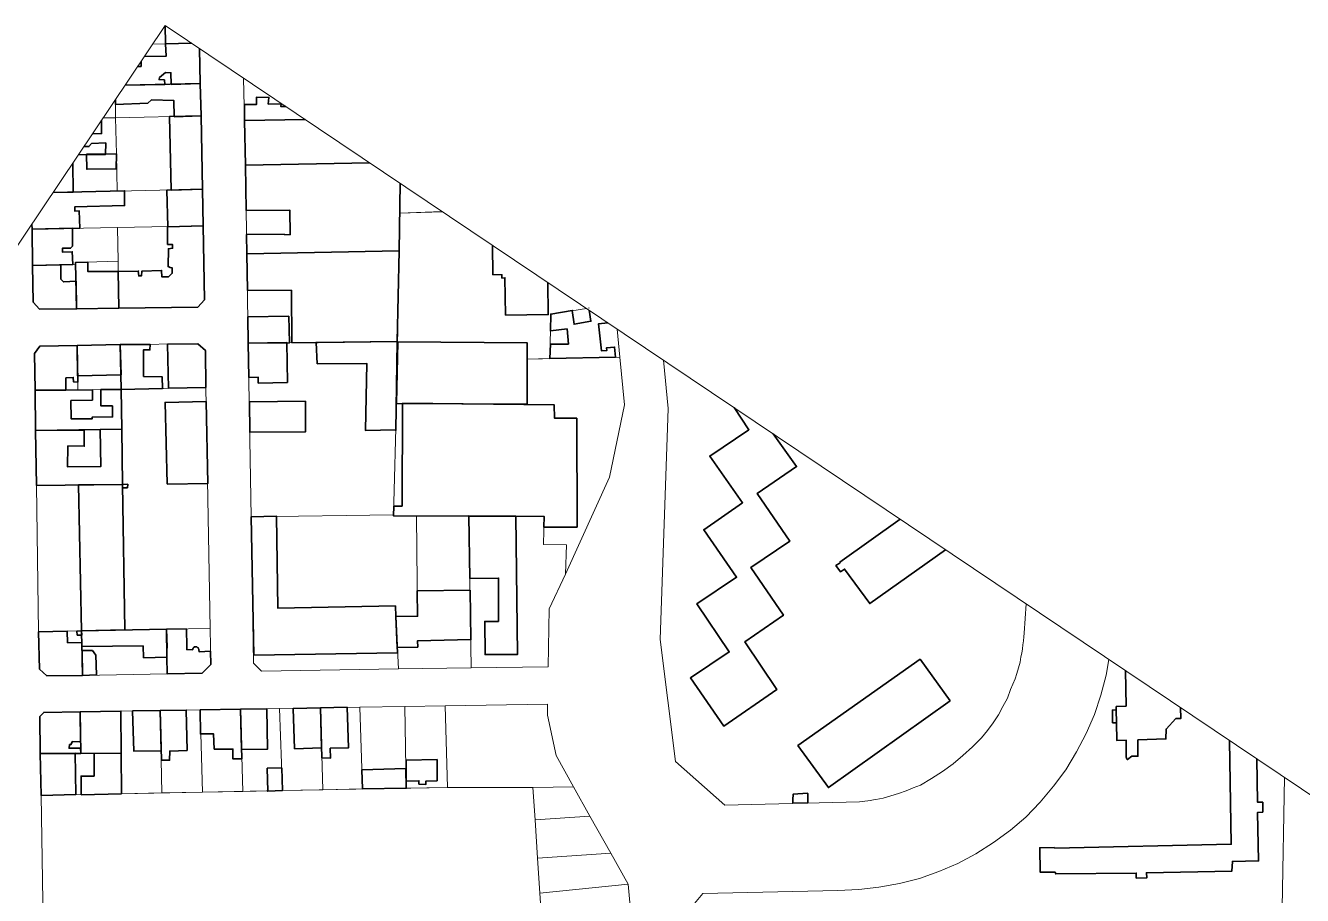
# Model space of a CAD drawing. Extents: x -6460 to -5341, y -3478 to -2628.
# Drawn here: x -6045.1 to -5694.8, y -2866.6 to -2628.1 of the extents above; entities that cross this region are included whole.
import ezdxf

# ---------------------------------------------------------------- set-up
doc = ezdxf.new("R2010")
doc.units = 0
doc.layers.add('Ar1-Site', color=6, linetype='CONTINUOUS', lineweight=18)
doc.layers.add('Ar2-Coupe-Gras', color=7, linetype='CONTINUOUS', lineweight=35)

msp = doc.modelspace()

# ---------------------------------------------------------------- linework, layer by layer
at = {"layer": 'Ar1-Site', "flags": 128}
for points in [[(-5611.74, -3477.55), (-6277.13, -3030.81), (-6006.77, -2628.14), (-5341.39, -3074.88)], [(-5996.95, -2652.93), (-5996.6, -2673.02), (-6019.98, -2673.57), (-6020.19, -2663.35), (-6020.43, -2653.41)], [(-6043.15, -2693.96), (-6043.32, -2683.92), (-6019.91, -2683.54), (-6019.73, -2692.69), (-6031.44, -2693.1), (-6031.34, -2693.62)], [(-5996.04, -2703.33), (-5997.81, -2705.3), (-6019.53, -2705.61), (-6019.73, -2692.69), (-6019.91, -2683.54), (-5996.42, -2683.06)], [(-5942.63, -2689.86), (-5943.12, -2714.79), (-5983.99, -2715.18), (-5984.4, -2690.69)], [(-6019.53, -2705.61), (-6031.1, -2705.81), (-6031.34, -2693.62), (-6031.44, -2693.1), (-6019.73, -2692.69)], [(-6031.1, -2705.81), (-6041.25, -2705.92), (-6042.97, -2704), (-6043.15, -2693.96), (-6031.34, -2693.62)], [(-6042.46, -2728.11), (-6042.64, -2718.07), (-6041.14, -2716.06), (-6030.92, -2715.85), (-6030.79, -2727.98)], [(-6030.92, -2715.85), (-6019.18, -2715.62), (-6018.84, -2727.88), (-6030.79, -2727.98)], [(-6019.18, -2715.62), (-5997.81, -2715.37), (-5995.74, -2717.22), (-5995.63, -2727.36), (-6018.84, -2727.88)], [(-5943.12, -2714.79), (-5943.39, -2731.76), (-5944.14, -2762.24), (-5983.18, -2762.8), (-5983.99, -2715.18)], [(-5882.08, -2719.08), (-5880.77, -2732.14), (-5884.88, -2751.94), (-5897.02, -2778.53), (-5896.72, -2770.46), (-5903.02, -2770.44), (-5902.83, -2762.75), (-5923.47, -2762.58), (-5944.18, -2762.51), (-5944.14, -2762.24), (-5943.39, -2731.76), (-5907.54, -2731.91), (-5907.53, -2719.58)], [(-6042.36, -2739.16), (-6042.46, -2728.11), (-6030.79, -2727.98), (-6018.84, -2727.88), (-6018.67, -2738.82)], [(-6041.5, -2794.34), (-6042.1, -2754.23), (-6018.48, -2753.99), (-6018.67, -2738.82), (-6018.84, -2727.88), (-5995.63, -2727.36), (-5994.43, -2793.45), (-6006.45, -2793.65), (-6029.76, -2794.1)], [(-6042.1, -2754.23), (-6042.36, -2739.16), (-6018.67, -2738.82), (-6018.48, -2753.99)], [(-5942.76, -2804.53), (-5980.34, -2805.17), (-5982.58, -2802.91), (-5983.18, -2762.8), (-5944.14, -2762.24), (-5944.18, -2762.51), (-5937.88, -2762.53), (-5937.58, -2790.1), (-5943.51, -2790.19)], [(-5922.84, -2804.21), (-5942.76, -2804.53), (-5943.51, -2790.19), (-5937.58, -2790.1), (-5937.88, -2762.53), (-5923.47, -2762.58)], [(-5897.02, -2778.53), (-5901.45, -2788.04), (-5901.75, -2803.94), (-5922.84, -2804.21), (-5923.47, -2762.58), (-5902.83, -2762.75), (-5903.02, -2770.44), (-5896.72, -2770.46)], [(-6029.52, -2806.29), (-6039.22, -2806.4), (-6041.29, -2804.55), (-6041.5, -2794.34), (-6029.76, -2794.1)], [(-6006.21, -2805.85), (-6029.52, -2806.29), (-6029.76, -2794.1), (-6006.45, -2793.65)], [(-5994.29, -2803.32), (-5996.62, -2805.67), (-6006.21, -2805.85), (-6006.45, -2793.65), (-5994.43, -2793.45)], [(-6018.96, -2816.09), (-6008.18, -2815.95), (-6007.7, -2838.54), (-6018.82, -2838.74), (-6018.86, -2827.59)], [(-6008.18, -2815.95), (-5997.24, -2815.78), (-5996.59, -2838.33), (-6007.7, -2838.54)], [(-5997.24, -2815.78), (-5986.12, -2815.58), (-5985.47, -2838.12), (-5996.59, -2838.33)], [(-5986.12, -2815.58), (-5975.45, -2815.37), (-5974.63, -2837.88), (-5985.47, -2838.12)], [(-5975.45, -2815.37), (-5964.23, -2815.23), (-5963.51, -2837.68), (-5974.63, -2837.88)], [(-5964.23, -2815.23), (-5953.39, -2814.99), (-5952.67, -2837.43), (-5963.51, -2837.68)], [(-5953.39, -2814.99), (-5941.09, -2814.82), (-5940.65, -2837.23), (-5952.67, -2837.43)], [(-5941.09, -2814.82), (-5929.98, -2814.62), (-5929.36, -2836.99), (-5940.65, -2837.23)], [(-5929.98, -2814.62), (-5901.89, -2814.22), (-5901.93, -2817.2), (-5899.58, -2828.26), (-5894.83, -2836.86), (-5905.94, -2837.07), (-5929.36, -2836.99)], [(-6041.06, -2827.73), (-6041.16, -2817.58), (-6040.12, -2816.47), (-6030.07, -2816.3), (-6029.9, -2827.69)], [(-6030.07, -2816.3), (-6018.96, -2816.09), (-6018.86, -2827.59), (-6029.9, -2827.69)], [(-6040.78, -2839.19), (-6041.06, -2827.73), (-6029.9, -2827.69), (-6018.86, -2827.59), (-6018.82, -2838.74)], [(-6038.49, -2984.07), (-6040.78, -2839.19), (-6018.82, -2838.74), (-5974.63, -2837.88), (-5929.36, -2836.99), (-5905.94, -2837.07), (-5905.28, -2845.94), (-5904.66, -2856.43), (-5904.03, -2866.03), (-5903.17, -2878.19), (-5902.15, -2893.47), (-5896.27, -2981.49), (-5903.54, -2981.57), (-5955.18, -2982.54)], [(-5905.94, -2837.07), (-5894.83, -2836.86), (-5890.28, -2844.88), (-5905.28, -2845.94)], [(-5890.28, -2844.88), (-5884.6, -2855.01), (-5904.66, -2856.43), (-5905.28, -2845.94)], [(-5884.6, -2855.01), (-5879.78, -2863.51), (-5904.03, -2866.03), (-5904.66, -2856.43)], [(-5879.78, -2863.51), (-5878.67, -2875.53), (-5903.17, -2878.19), (-5904.03, -2866.03)]]:
    msp.add_lwpolyline(points, close=True, dxfattribs=at)
for points in [[(-6010.19, -2633.23), (-5999.54, -2632.99)], [(-5999.54, -2632.99), (-6010.19, -2633.23)], [(-5997.34, -2634.47), (-5997.16, -2644.06), (-6017.73, -2644.46)], [(-6017.73, -2644.46), (-5997.16, -2644.06), (-5996.95, -2652.93), (-6020.43, -2653.41), (-6020.46, -2648.51)], [(-5968.37, -2653.92), (-5985, -2654.18), (-5985.27, -2642.57)], [(-6020.46, -2648.51), (-6020.43, -2653.41), (-6023.79, -2653.48)], [(-6023.79, -2653.48), (-6020.43, -2653.41), (-6020.19, -2663.35), (-6030.51, -2663.48)], [(-5950.71, -2665.78), (-5984.77, -2666.37), (-5985, -2654.18), (-5968.37, -2653.92)], [(-6030.51, -2663.48), (-6020.19, -2663.35), (-6019.98, -2673.57), (-6037.52, -2673.92)], [(-5942.37, -2671.38), (-5942.49, -2679.57), (-5942.63, -2689.86), (-5984.4, -2690.69), (-5984.77, -2666.37), (-5950.71, -2665.78)], [(-5930.77, -2679.17), (-5942.49, -2679.57), (-5942.37, -2671.38)], [(-6037.52, -2673.92), (-6019.98, -2673.57), (-5996.6, -2673.02), (-5996.42, -2683.06), (-6019.91, -2683.54), (-6043.32, -2683.92), (-6043.34, -2682.6)], [(-5891.23, -2705.71), (-5901.05, -2707.24), (-5901.26, -2719.43), (-5907.53, -2719.58), (-5907.54, -2731.91), (-5943.39, -2731.76), (-5942.63, -2689.86), (-5942.49, -2679.57), (-5930.78, -2679.16)], [(-5882.78, -2711.38), (-5882.08, -2719.08), (-5901.26, -2719.43), (-5901.05, -2707.24), (-5891.23, -2705.71)], [(-5770.62, -2786.69), (-5771.18, -2794.74), (-5771.25, -2795.74), (-5771.4, -2796.85), (-5771.54, -2797.96), (-5771.68, -2799.06), (-5771.82, -2800.17), (-5772.07, -2801.21), (-5772.32, -2802.7), (-5772.74, -2804.22), (-5773.16, -2805.74), (-5773.68, -2807.2), (-5774.28, -2808.75), (-5774.9, -2810.14), (-5775.78, -2812.56), (-5777.03, -2814.87), (-5778.22, -2817.09), (-5779.68, -2819.26), (-5781.24, -2821.37), (-5782.91, -2823.41), (-5785.31, -2825.86), (-5787.99, -2828.28), (-5790.69, -2830.52), (-5793.61, -2832.62), (-5796.56, -2834.55), (-5799.61, -2836.41), (-5801.63, -2837.17), (-5803.53, -2837.99), (-5805.65, -2838.68), (-5807.76, -2839.36), (-5809.81, -2839.95), (-5811.89, -2840.35), (-5812.51, -2840.39), (-5813.38, -2840.56), (-5814.07, -2840.69), (-5814.87, -2840.76), (-5815.56, -2840.9), (-5816.36, -2840.96), (-5853.25, -2841.92), (-5866.85, -2829.92), (-5871, -2796.45), (-5868.79, -2733.11), (-5870.11, -2719.89)], [(-5699.79, -2834.25), (-5700.43, -2869.92), (-5865.26, -2873.26), (-5859.28, -2866.14), (-5822.29, -2865.26), (-5816.57, -2865.03), (-5811.03, -2864.39), (-5805.38, -2863.37), (-5799.91, -2861.94), (-5794.6, -2860.08), (-5789.36, -2857.88), (-5784.4, -2855.2), (-5779.61, -2852.1), (-5774.96, -2848.75), (-5770.72, -2845.13), (-5766.76, -2841.02), (-5763.11, -2836.7), (-5759.77, -2832.18), (-5756.78, -2827.27), (-5754.16, -2822.26), (-5751.86, -2817.03), (-5750.11, -2811.74), (-5748.67, -2806.24), (-5747.95, -2801.91)]]:
    msp.add_lwpolyline(points, dxfattribs=at)
at = {"layer": 'Ar2-Coupe-Gras', "flags": 128}
for points in [[(-5999.54, -2633), (-6006.69, -2633.16), (-6006.77, -2628.14)], [(-6012.47, -2636.62), (-6006.56, -2636.55), (-6006.69, -2633.16), (-5999.54, -2633)], [(-5997.34, -2634.47), (-5997.16, -2644.06), (-6005.13, -2644.28), (-6005.22, -2641.06), (-6006.68, -2640.99), (-6008.38, -2642.4), (-6008.45, -2642.95), (-6007, -2643.03), (-6006.93, -2644.27), (-6017.73, -2644.46)], [(-6014.3, -2639.34), (-6013.39, -2639.34), (-6013.39, -2637.98)], [(-6020.43, -2648.48), (-6020.42, -2649.81), (-6011.59, -2649.42), (-6010.51, -2648.49), (-6004.45, -2648.65), (-6004.29, -2653.12), (-5996.95, -2652.93), (-5997.16, -2644.06), (-6017.73, -2644.46)], [(-5968.38, -2653.91), (-5985, -2654.18), (-5985.06, -2649.78), (-5981.73, -2649.76), (-5981.76, -2647.79), (-5978.33, -2647.83), (-5978.51, -2649.67), (-5975.02, -2649.61), (-5975.05, -2650.34), (-5973.73, -2650.32)], [(-6026.68, -2657.79), (-6024.26, -2657.76), (-6024.22, -2654.11)], [(-5968.37, -2653.92), (-5985, -2654.18), (-5984.77, -2666.37), (-5950.71, -2665.78)], [(-6030.55, -2663.54), (-6023.13, -2663.48), (-6023.12, -2660.33), (-6026.97, -2660.45), (-6027.7, -2661.32), (-6029.05, -2661.31)], [(-6032.16, -2665.94), (-6032, -2673.77), (-6037.5, -2673.9)], [(-5942.36, -2671.38), (-5942.63, -2689.86), (-5984.4, -2690.69), (-5984.45, -2685.39), (-5974.2, -2685.35), (-5973.99, -2685.49), (-5972.47, -2685.46), (-5972.62, -2678.74), (-5984.57, -2678.84), (-5984.77, -2666.37), (-5950.71, -2665.78)], [(-6043.34, -2682.6), (-6043.32, -2683.92), (-6030.23, -2683.68), (-6030.35, -2678.94), (-6031.6, -2679), (-6031.56, -2677.82), (-6017.95, -2677.49), (-6017.94, -2673.44), (-6037.5, -2673.9)], [(-5901.84, -2698.59), (-5901.74, -2707.38), (-5913.42, -2707.51), (-5913.63, -2697.29), (-5914.42, -2697.36), (-5914.42, -2696.46), (-5916.95, -2696.42), (-5917.02, -2688.4)], [(-5885.36, -2709.65), (-5887.93, -2709.88), (-5887.09, -2717.36), (-5885.67, -2717.26), (-5885.74, -2716.47), (-5883.52, -2716.3), (-5883.25, -2719.04), (-5901.26, -2719.43), (-5901.15, -2715.45), (-5896.19, -2715.46), (-5896.56, -2711.31), (-5901.14, -2711.85), (-5901.05, -2707.24), (-5895.13, -2706.25), (-5894.65, -2710.03), (-5890.04, -2709.22), (-5890.49, -2706.21)], [(-5890.58, -2705.61), (-5890.59, -2705.54)], [(-5850.75, -2732.89), (-5846.68, -2738.94), (-5857.4, -2746.17), (-5848.4, -2758.98), (-5859.09, -2766.39), (-5850.06, -2779.38), (-5860.96, -2786.65), (-5852.07, -2799.84), (-5862.73, -2806.97), (-5853.56, -2820.2), (-5838.98, -2810.13), (-5847.84, -2797.12), (-5837.21, -2789.81), (-5846.18, -2776.72), (-5835.45, -2769.48), (-5844.41, -2756.4), (-5833.62, -2749.06), (-5840, -2740.1)], [(-5792.75, -2771.83), (-5813.55, -2786.6), (-5820.44, -2777.15), (-5821.55, -2777.91), (-5822.8, -2776.18), (-5821.68, -2775.42), (-5821.72, -2775.24), (-5805.22, -2763.46)], [(-5728.27, -2815.13), (-5728.24, -2818.15), (-5729.59, -2818.15), (-5732.27, -2821.01), (-5732.28, -2823.71), (-5739.97, -2823.97), (-5739.98, -2828.47), (-5741.61, -2828.43), (-5742.86, -2829.39), (-5742.96, -2829.32), (-5743, -2829.15), (-5743.1, -2829.08), (-5743.14, -2828.91), (-5743.17, -2828.73), (-5743.2, -2828.56), (-5743.24, -2828.39), (-5743.16, -2826.93), (-5743.19, -2824.06), (-5745.79, -2824.12), (-5745.84, -2819.27), (-5745.9, -2815.77), (-5745.9, -2814.87), (-5743.23, -2814.71), (-5743.4, -2804.96)], [(-5707.38, -2829.15), (-5707.19, -2841.01), (-5705.74, -2841.08), (-5705.74, -2843.78), (-5707.16, -2843.88), (-5706.9, -2857.15), (-5714.07, -2857.3), (-5714.18, -2859.93), (-5737.66, -2860.41), (-5737.56, -2861.83), (-5740.44, -2861.85), (-5740.43, -2860.5), (-5762.53, -2860.71), (-5762.7, -2860.29), (-5766.76, -2860.28), (-5766.91, -2853.56), (-5762.96, -2853.5), (-5762.75, -2853.64), (-5714.36, -2852.59), (-5714.83, -2824.15)]]:
    msp.add_lwpolyline(points, dxfattribs=at)
for points in [[(-6005.19, -2673.27), (-5996.6, -2673.02), (-5996.95, -2652.93), (-6005.64, -2653.11)], [(-6028.38, -2667.48), (-6020.2, -2667.4), (-6020.19, -2663.35), (-6028.36, -2663.43), (-6028.27, -2667.55)], [(-6006.37, -2673.23), (-6006.09, -2683.34), (-5996.42, -2683.06), (-5996.6, -2673.02)], [(-6032.19, -2690.19), (-6034.96, -2690.28), (-6034.99, -2689.21), (-6032.74, -2689.21), (-6032.22, -2688.66), (-6032.2, -2683.71), (-6043.32, -2683.92), (-6043.15, -2693.96), (-6032.13, -2693.68), (-6032.29, -2690.12)], [(-6014.23, -2695.48), (-6014.06, -2696.79), (-6013.27, -2696.73), (-6013.16, -2695.44), (-6007.79, -2695.29), (-6007.73, -2696.99), (-6005.93, -2696.99), (-6004.85, -2696.06), (-6004.88, -2694.54), (-6005.43, -2694.46), (-6006.02, -2694.22), (-6005.9, -2689.34), (-6004.76, -2689.2), (-6004.79, -2688.13), (-6006.14, -2688.12), (-6006.19, -2683.28), (-5996.42, -2683.06), (-5996.04, -2703.33), (-5997.81, -2705.3), (-6019.53, -2705.61), (-6019.71, -2695.56), (-6014.06, -2695.44)], [(-5972.17, -2700.7), (-5984.22, -2700.73), (-5984.4, -2690.69), (-5942.63, -2689.86), (-5943.12, -2714.79), (-5972.04, -2715.08)], [(-6028.04, -2692.97), (-6031.44, -2693.1), (-6031.1, -2705.81), (-6019.53, -2705.61), (-6019.71, -2695.56), (-6027.98, -2695.57)], [(-6035.51, -2697.59), (-6034.71, -2698.42), (-6031.25, -2698.19), (-6031.1, -2705.81), (-6041.25, -2705.92), (-6042.97, -2704), (-6043.15, -2693.96), (-6035.46, -2693.71), (-6035.4, -2697.66)], [(-5972.85, -2707.77), (-5972.67, -2715.11), (-5983.99, -2715.18), (-5984.14, -2708.01)], [(-6034.04, -2724.75), (-6031.99, -2724.61), (-6031.93, -2725.86), (-6030.75, -2725.9), (-6030.92, -2715.85), (-6041.14, -2716.06), (-6042.64, -2718.07), (-6042.46, -2728.11), (-6034.01, -2728.07)], [(-6018.9, -2723.93), (-6030.81, -2724.2), (-6030.92, -2715.85), (-6019.18, -2715.62)], [(-6012.7, -2724.33), (-6007.64, -2724.42), (-6007.55, -2727.64), (-6018.84, -2727.88), (-6019.18, -2715.62), (-6010.9, -2715.61), (-6010.98, -2717.06), (-6012.78, -2717.06)], [(-6005.85, -2727.57), (-6006.16, -2715.49), (-5997.81, -2715.37), (-5995.74, -2717.22), (-5995.63, -2727.36)], [(-5973.22, -2726.02), (-5973.39, -2715.07), (-5983.99, -2715.18), (-5983.85, -2724.6), (-5981.25, -2724.54), (-5981.29, -2726.16)], [(-5965.14, -2720.92), (-5965.39, -2715.03), (-5943.12, -2714.79), (-5943.55, -2739.17), (-5943.58, -2739), (-5951.83, -2739.18), (-5951.49, -2720.76)], [(-5943.02, -2714.86), (-5907.52, -2715.08), (-5907.53, -2719.58), (-5907.54, -2731.91), (-5943.39, -2731.76)], [(-6026.71, -2730.87), (-6032.64, -2730.95), (-6032.55, -2735.97), (-6026.8, -2735.92), (-6026.8, -2735.47), (-6021.22, -2735.45), (-6021.28, -2732.41), (-6024.43, -2732.4), (-6024.42, -2727.89), (-6018.84, -2727.88), (-6018.67, -2738.82), (-6042.36, -2739.16), (-6042.46, -2728.11), (-6026.74, -2727.99)], [(-6006.28, -2753.76), (-6006.8, -2731.45), (-5995.51, -2731.21), (-5995.13, -2753.72), (-6006.18, -2753.83)], [(-5968.35, -2731.09), (-5983.7, -2731.32), (-5983.59, -2739.66), (-5968.31, -2739.54)], [(-5941.69, -2731.7), (-5900.13, -2732.08), (-5900.04, -2735.75), (-5893.91, -2735.8), (-5893.8, -2765.66), (-5902.97, -2765.66), (-5902.83, -2762.75), (-5944.18, -2762.51), (-5944.07, -2759.88), (-5941.82, -2759.89)], [(-6029.11, -2743.39), (-6033.51, -2743.45), (-6033.56, -2749.13), (-6024.49, -2749.06), (-6024.59, -2738.91), (-6018.67, -2738.82), (-6018.48, -2753.99), (-6042.1, -2754.23), (-6042.36, -2739.16), (-6029.06, -2739.07), (-6029.01, -2743.46)], [(-6018.48, -2753.99), (-6017.84, -2793.82), (-6029.76, -2794.1), (-6030.53, -2754.02)], [(-6017.13, -2754.9), (-6018.48, -2754.89), (-6018.48, -2753.99), (-6017.06, -2753.89)], [(-5943.64, -2787.24), (-5943.51, -2790.19), (-5943.09, -2800.1), (-5982.47, -2800.73), (-5983.18, -2762.8), (-5976.29, -2762.62), (-5975.92, -2787.83)], [(-5915.35, -2791.49), (-5919.13, -2791.52), (-5919.05, -2800.59), (-5910.15, -2800.55), (-5910.58, -2762.66), (-5923.47, -2762.58), (-5923.25, -2779.73), (-5915.35, -2779.61)], [(-5937.7, -2783.11), (-5923.15, -2782.95), (-5922.92, -2796.49), (-5937.61, -2796.86), (-5937.54, -2798.56), (-5943.19, -2798.68), (-5943.51, -2790.19), (-5937.58, -2790.1)], [(-6033.61, -2797.38), (-6029.67, -2797.32), (-6029.52, -2806.29), (-6039.22, -2806.4), (-6041.29, -2804.55), (-6041.5, -2794.34), (-6033.71, -2794.15)], [(-6030.98, -2795.24), (-6029.62, -2795.24), (-6029.76, -2794.1), (-6031.01, -2794.16)], [(-6012.84, -2798.24), (-6012.74, -2801.46), (-6006.3, -2801.27), (-6006.45, -2793.65), (-6029.76, -2794.1), (-6029.64, -2798.39)], [(-5996.62, -2805.67), (-6006.21, -2805.85), (-6006.3, -2801.27), (-6006.33, -2799.3), (-6006.29, -2798.57), (-6006.45, -2793.65), (-6000.98, -2793.57), (-6000.82, -2798.49), (-6000.86, -2799.21), (-5999.23, -2799.25), (-5999.26, -2799.08), (-5999.19, -2798.98), (-5999.12, -2798.87), (-5999.05, -2798.77), (-5998.98, -2798.67), (-5998.92, -2798.56), (-5998.81, -2798.63), (-5998.74, -2798.53), (-5998.67, -2798.42), (-5998.57, -2798.49), (-5998.5, -2798.39), (-5998.4, -2798.46), (-5998.22, -2798.43), (-5998.12, -2798.5), (-5998.01, -2798.57), (-5997.91, -2798.63), (-5997.81, -2798.7), (-5997.7, -2798.77), (-5997.77, -2798.88), (-5997.67, -2798.95), (-5997.57, -2799.02), (-5997.64, -2799.12), (-5997.53, -2799.19), (-5997.5, -2799.81), (-5994.38, -2799.65), (-5994.29, -2803.32)], [(-6026.73, -2799.44), (-6025.83, -2800.79), (-6025.68, -2806.16), (-6029.52, -2806.29), (-6029.6, -2799.47)], [(-5791.47, -2813.3), (-5824.86, -2837.06), (-5833.24, -2825.56), (-5799.74, -2801.88)], [(-6015.74, -2816), (-6008.18, -2815.95), (-6007.91, -2826.97), (-6015.36, -2827.08)], [(-6000.81, -2826.92), (-6001.01, -2815.8), (-6008.18, -2815.95), (-6007.85, -2829.57), (-6005.6, -2829.57), (-6005.55, -2827.04)], [(-5993.33, -2826.53), (-5988.2, -2826.51), (-5988.21, -2829.21), (-5985.78, -2829.19), (-5986.12, -2815.58), (-5997.24, -2815.78), (-5997.12, -2822.33), (-5993.52, -2822.34)], [(-5978.95, -2815.43), (-5986.12, -2815.58), (-5985.85, -2826.59), (-5978.75, -2826.54)], [(-5971.68, -2815.35), (-5964.23, -2815.23), (-5963.89, -2826.14), (-5971.3, -2826.43)], [(-5961.53, -2826.22), (-5956.51, -2826.13), (-5956.89, -2815.05), (-5964.23, -2815.23), (-5963.79, -2828.91), (-5961.44, -2828.99)], [(-5746.91, -2819.3), (-5746.97, -2815.8), (-5745.9, -2815.77), (-5745.84, -2819.27)], [(-6033.08, -2825.26), (-6032.63, -2825.26), (-6032.25, -2824.46), (-6030, -2824.47), (-6030.07, -2816.3), (-6040.12, -2816.47), (-6041.16, -2817.58), (-6041.06, -2827.73), (-6029.9, -2827.69), (-6030, -2826.27), (-6033.16, -2826.26)], [(-6030.07, -2816.3), (-6018.96, -2816.09), (-6018.86, -2827.59), (-6029.9, -2827.69)], [(-6031.53, -2827.65), (-6031.29, -2838.94), (-6040.78, -2839.19), (-6041.06, -2827.73)], [(-6026.25, -2833.9), (-6026.3, -2827.7), (-6018.86, -2827.59), (-6018.82, -2838.74), (-6029.84, -2839.02), (-6029.86, -2833.89)], [(-5932.23, -2835.22), (-5935.27, -2835.28), (-5935.28, -2836.18), (-5937.18, -2836.1), (-5937.18, -2835.2), (-5940.68, -2835.26), (-5940.73, -2829.51), (-5932.21, -2829.36)], [(-5974.78, -2831.61), (-5974.63, -2837.88), (-5978.64, -2838.04), (-5978.8, -2831.77)], [(-5952.89, -2832.17), (-5940.8, -2831.86), (-5940.65, -2837.23), (-5952.67, -2837.43)], [(-5830.52, -2841.23), (-5834.65, -2841.32), (-5834.64, -2840.42), (-5834.5, -2838.86), (-5830.58, -2838.63), (-5830.48, -2838.7), (-5830.52, -2840.33)]]:
    msp.add_lwpolyline(points, close=True, dxfattribs=at)

doc.saveas('drawing.dxf')
